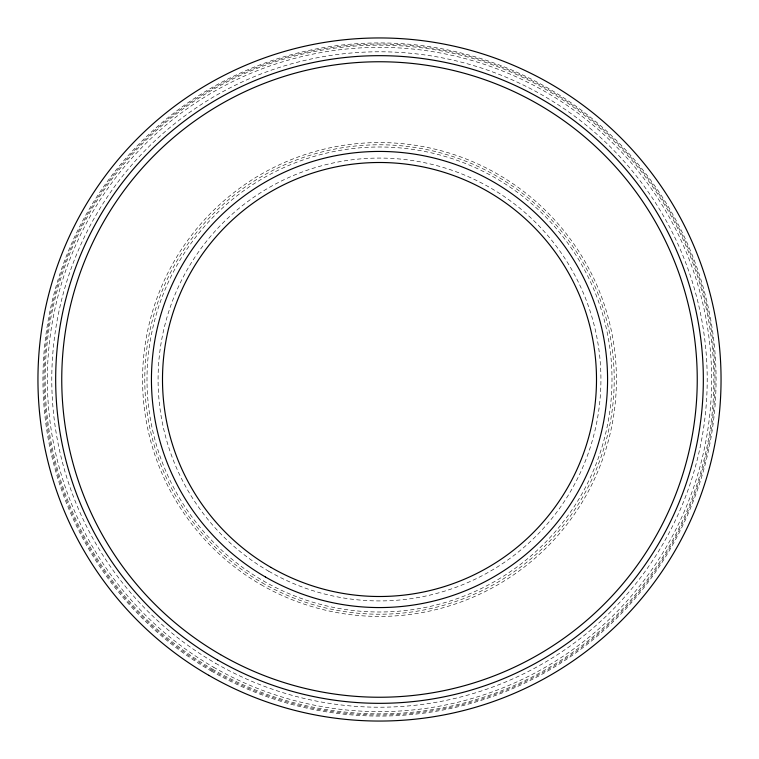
<?xml version="1.0" encoding="UTF-8"?>
<svg xmlns="http://www.w3.org/2000/svg" width="759" height="759" viewBox="0 0 759 759"><rect width="100%" height="100%" fill="white"/><g stroke="black" fill="none" stroke-linecap="round" stroke-linejoin="round"><path stroke-width="0.57" stroke-dasharray="3.79 2.85" d="M268.79 571.261A221.429 221.429 0 0 0 600.929 379.5A221.429 221.429 0 0 0 268.79 187.739A221.429 221.429 0 0 0 268.79 571.261M263.25 580.853A232.501 232.501 0 0 0 612.001 379.5A232.501 232.501 0 0 0 263.25 178.147A232.501 232.501 0 0 0 263.25 580.853M213.431 667.142A332.138 332.138 0 0 0 711.638 379.5A332.138 332.138 0 0 0 213.431 91.858A332.138 332.138 0 0 0 213.431 667.142M215.641 663.309A327.708 327.708 0 0 0 707.208 379.5A327.708 327.708 0 0 0 215.641 95.691A327.708 327.708 0 0 0 215.641 663.309M211.77 670.017A335.459 335.459 0 0 0 714.959 379.5A335.459 335.459 0 0 0 211.77 88.983A335.459 335.459 0 0 0 211.77 670.017M212.321 669.058A334.349 334.349 0 0 0 713.849 379.5A334.349 334.349 0 0 0 212.321 89.941A334.349 334.349 0 0 0 212.321 669.058M262.14 582.77A234.711 234.711 0 0 0 614.211 379.5A234.711 234.711 0 0 0 262.14 176.23A234.711 234.711 0 0 0 262.14 582.77M261.039 584.686A236.922 236.922 0 0 0 616.422 379.5A236.922 236.922 0 0 0 261.039 174.314A236.922 236.922 0 0 0 261.039 584.686M211.22 670.975A336.569 336.569 0 0 0 716.069 379.5A336.569 336.569 0 0 0 211.22 88.025A336.569 336.569 0 0 0 211.22 670.975"/><path stroke-width="1.14" d="M265.47 577.011A228.07 228.07 0 0 0 607.57 379.5A228.07 228.07 0 0 0 265.47 181.989A228.07 228.07 0 0 0 265.47 577.011M271.001 567.428A216.998 216.998 0 0 0 596.498 379.5A216.998 216.998 0 0 0 271.001 191.572A216.998 216.998 0 0 0 271.001 567.428M208.725 675.292A341.55 341.55 0 0 0 721.05 379.5A341.55 341.55 0 0 0 208.725 83.708A341.55 341.55 0 0 0 208.725 675.292M217.586 659.951A323.837 323.837 0 0 0 703.337 379.5A323.837 323.837 0 0 0 217.586 99.05A323.837 323.837 0 0 0 217.586 659.951M220.622 654.675A317.746 317.746 0 0 0 697.246 379.5A317.746 317.746 0 0 0 220.622 104.325A317.746 317.746 0 0 0 220.622 654.675"/></g></svg>
